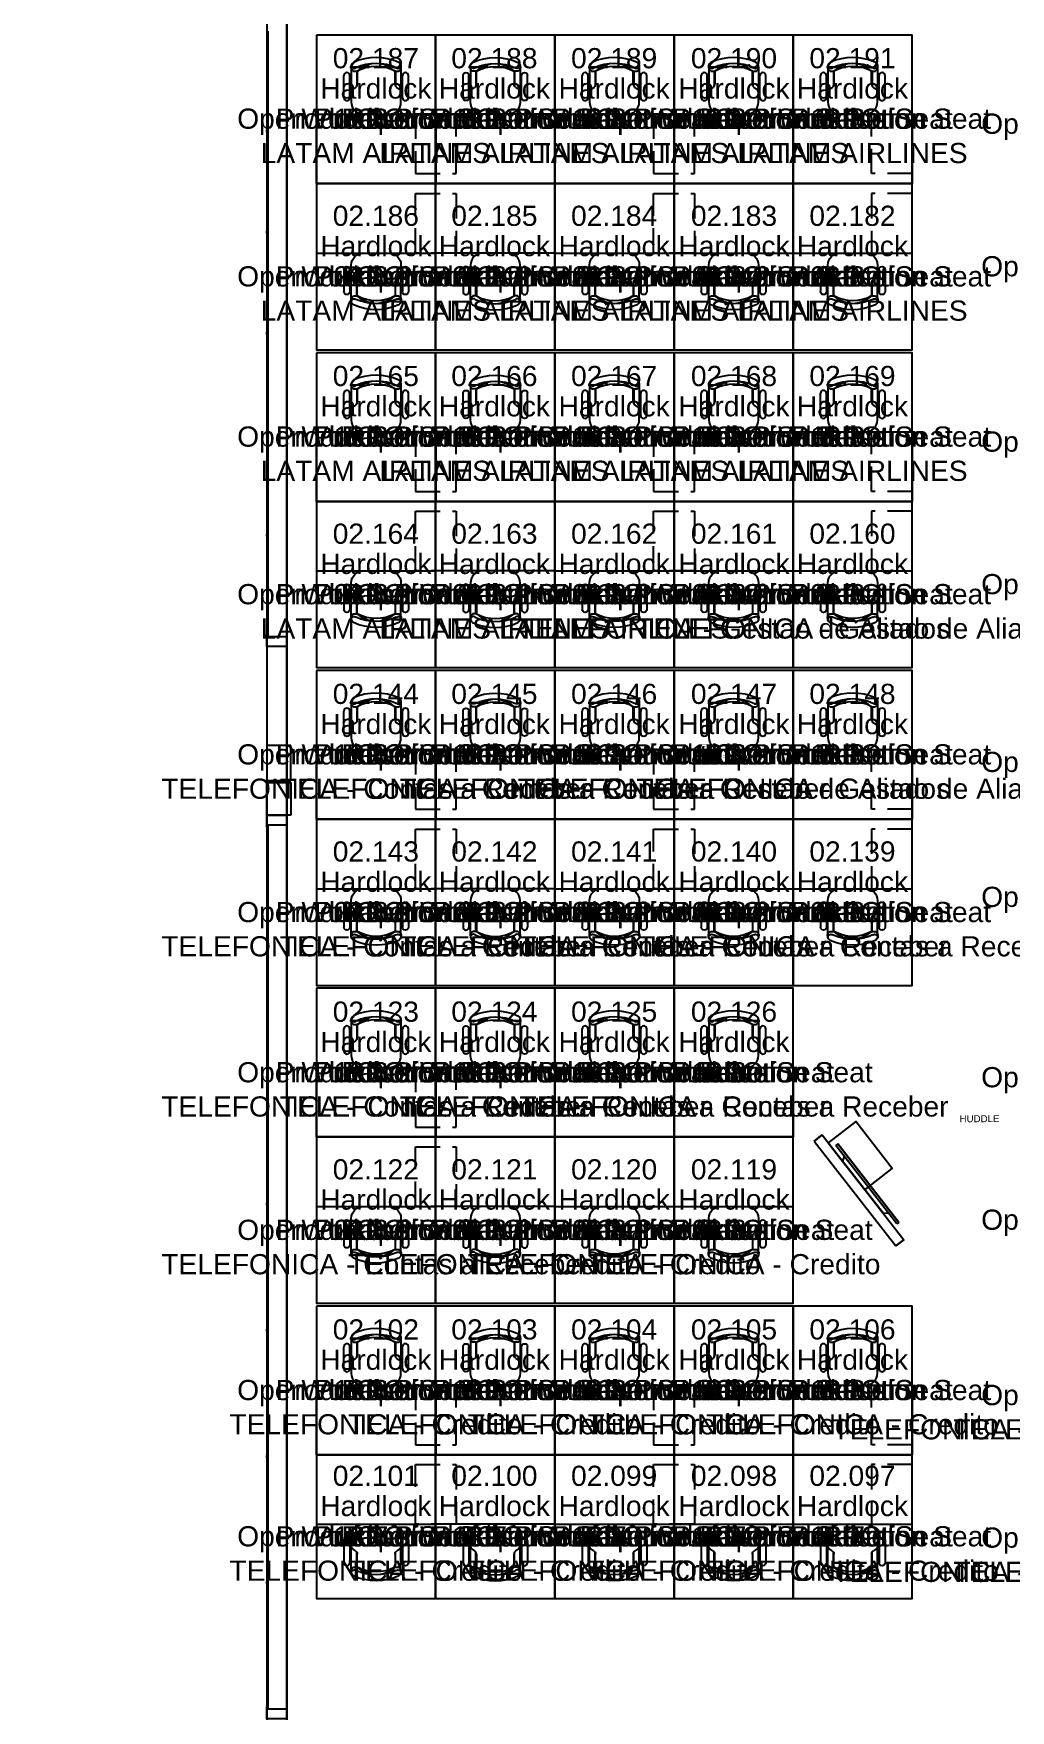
# Model space of a CAD drawing. Header units: metres. Extents: x 249.2 to 324.9, y -97.6 to -23.3.
# Drawn here: x 250.6 to 260.44, y -76.79 to -59.9 of the extents above; entities that cross this region are included whole.
import ezdxf
from ezdxf.enums import TextEntityAlignment as Align

# ---------------------------------------------------------------- set-up
doc = ezdxf.new("R2010")
doc.units = ezdxf.units.M
doc.linetypes.add('ACC BH AltaVila -2PAV$0$HIDDEN', pattern=[0.375, 0.25, -0.125])
doc.linetypes.add('ACC BH AltaVila -2PAV$0$HIDDEN2', pattern=[0.1875, 0.125, -0.0625])
for name, color, linetype in [('ACC BH AltaVila -2PAV$0$CXL', 7, 'Continuous'), ('ACC BH AltaVila -2PAV$0$DGS', 7, 'Continuous'), ('ACC BH AltaVila -2PAV$0$INFO', 7, 'Continuous'), ('ACC BH AltaVila -2PAV$0$MAR', 7, 'Continuous'), ('ACC BH AltaVila -2PAV$0$MBN', 7, 'Continuous'), ('ACC BH AltaVila -2PAV$0$P02', 7, 'Continuous'), ('ACC BH AltaVila -2PAV$0$PLR', 7, 'Continuous'), ('ACC BH AltaVila -2PAV$0$PN1', 7, 'Continuous'), ('ACC BH AltaVila -2PAV$0$TXT_AMBIENTES', 7, 'ACC BH AltaVila -2PAV$0$HIDDEN2'), ('EC1 Area Polygons', 30, 'Continuous'), ('EC1 Space Function Descs', 7, 'Continuous'), ('EC1 Space Names', 7, 'Continuous'), ('EC1 Space Numbers', 140, 'Continuous'), ('EC1 Space Polygons', 6, 'Continuous'), ('EC1 Space Project', 7, 'Continuous'), ('EC1 Space Square Footages', 7, 'Continuous'), ('EC1 Space Status Descs', 7, 'Continuous'), ('EC1 Space Type Descs', 7, 'Continuous'), ('EC1 Tenant Names', 7, 'Continuous'), ('EC1 UDA Design Capacity', 7, 'Continuous'), ('EC1 UDA Is Secured', 7, 'Continuous'), ('EC1 Zone Polygons', 4, 'Continuous')]:
    doc.layers.add(name, color=color, linetype=linetype)
doc.styles.add('ACC BH AltaVila -2PAV$0$STYLE1', font='arial.ttf')
doc.styles.add('EC1 LABELS', font='arial.ttf', dxfattribs={"height": 0.2})

# ---------------------------------------------------------------- blocks, each defined once
blk = doc.blocks.new('ACC BH AltaVila -2PAV$0$CAD10')
for p, q in [((-25, -11.2), (-25, -35.1)), ((-22.7, -13.8), (-19, -13.8)), ((-19.5, -13.8), (-19.5, -28.8)), ((-19, -13.8), (-19, -26.9)), ((19, -13.8), (22.7, -13.8)), ((19, -26.9), (19, -13.8)), ((19.5, -13.8), (19.5, -28.8)), ((25, -11.2), (25, -35.1)), ((-32.5, -40.5), (-32.5, -18.2)), ((-26.5, -40.5), (-26.5, -18.2)), ((-20.8, -30.2), (-23.2, -31.8)), ((23.2, -31.8), (20.8, -30.2)), ((26.5, -40.5), (26.5, -18.2)), ((32.5, -40.5), (32.5, -18.2)), ((-25, -35.1), (-25, -45)), ((25, -45), (25, -35.1)), ((-13, -57), (13, -57))]:
    blk.add_line(p, q)
for centre, radius, start, end in [((-29.5, -18.2), 3, 0, 180), ((-19.7, -9.6), 5.59, 123.8625, 206.9558), ((-19.7, -9.6), 5.59, 197.4075, 206.9558), ((-22.1, -8.2), 2.82, 158.9328, 309.9139), ((-20.8, -9.7), 4.48, 211.9392, 245.6213), ((-22.5, -12.8), 1, 242.2765, 270), ((0, -55.1), 55.1, 65.57, 114.43), ((0, -55.1), 49.1, 65.57, 114.43), ((-19.3, -12.8), 1, 270, 298.086), ((0, -48.9), 39.9, 61.5569, 118.4431), ((-20.8, -9.7), 4.48, 294.3787, 309.8839), ((0, -32.1), 26.1, 46.4961, 133.5039), ((20.8, -9.7), 4.48, 230.1161, 245.6213), ((19.3, -12.8), 1, 241.914, 270), ((22.1, -8.2), 2.82, 230.0861, 21.0672), ((22.5, -12.8), 1, 270, 297.7235), ((20.8, -9.7), 4.48, 294.3787, 328.0608), ((19.7, -9.6), 5.59, 333.0442, 56.1375), ((29.5, -18.2), 3, 0, 180), ((-21, -35.1), 4, 123.6901, 180), ((-23, -26.9), 4, 303.6901, 0), ((23, -26.9), 4, 180, 236.3099), ((21, -35.1), 4, 0, 56.3099), ((-29.5, -40.5), 3, 180, 0), ((-13, -45), 12, 180, 270), ((13, -45), 12, 270, 0), ((29.5, -40.5), 3, 180, 0)]:
    blk.add_arc(centre, radius, start, end)
blk = doc.blocks.new('ACC BH AltaVila -2PAV$0$tv')
for p, q in [((4.4, 36.5), (0, 33.5)), ((4.4, 50), (4.4, -50)), ((4.4, 50), (4.4, -50)), ((6.9, 50), (4.4, 50)), ((6.9, 50), (6.9, -50)), ((6.9, -50), (6.9, 50)), ((0, 33.5), (0, -33.5)), ((4.4, -36.5), (0, -33.5)), ((6.9, -50), (4.4, -50))]:
    blk.add_line(p, q)

msp = doc.modelspace()

# ---------------------------------------------------------------- linework, layer by layer
at = {"layer": 'ACC BH AltaVila -2PAV$0$CXL', "linetype": 'Continuous'}
for points in [[(252.954, -60.872), (252.964, -60.872), (252.964, -60.892), (252.954, -60.892), (252.954, -60.872)], [(252.954, -61.89), (252.964, -61.89), (252.964, -61.91), (252.954, -61.91), (252.954, -61.89)], [(252.954, -62.907), (252.964, -62.907), (252.964, -62.927), (252.954, -62.927), (252.954, -62.907)], [(252.954, -63.925), (252.964, -63.925), (252.964, -63.945), (252.954, -63.945), (252.954, -63.925)], [(252.954, -64.942), (252.964, -64.942), (252.964, -64.962), (252.954, -64.962), (252.954, -64.942)], [(252.954, -65.95), (252.964, -65.95), (252.964, -65.97), (252.954, -65.97), (252.954, -65.95)], [(252.954, -65.97), (253.154, -65.97), (253.154, -66.07), (252.954, -66.07), (252.954, -65.97)], [(252.954, -67.77), (253.154, -67.77), (253.154, -67.87), (252.954, -67.87), (252.954, -67.77)], [(252.954, -67.87), (252.964, -67.87), (252.964, -67.89), (252.954, -67.89), (252.954, -67.87)], [(252.954, -69.131), (252.964, -69.131), (252.964, -69.151), (252.954, -69.151), (252.954, -69.131)], [(252.954, -70.402), (252.964, -70.402), (252.964, -70.422), (252.954, -70.422), (252.954, -70.402)], [(252.954, -71.674), (252.964, -71.674), (252.964, -71.694), (252.954, -71.694), (252.954, -71.674)], [(252.954, -72.945), (252.964, -72.945), (252.964, -72.965), (252.954, -72.965), (252.954, -72.945)], [(252.954, -74.217), (252.964, -74.217), (252.964, -74.237), (252.954, -74.237), (252.954, -74.217)], [(252.954, -75.488), (252.964, -75.488), (252.964, -75.508), (252.954, -75.508), (252.954, -75.488)], [(252.954, -76.75), (252.964, -76.75), (252.964, -76.77), (252.954, -76.77), (252.954, -76.75)], [(252.954, -76.77), (253.154, -76.77), (253.154, -76.87), (252.954, -76.87), (252.954, -76.77)]]:
    msp.add_lwpolyline(points, dxfattribs=at)
at = {"layer": 'ACC BH AltaVila -2PAV$0$DGS'}
for p, q in [((253.194, -67.53), (253.194, -67.63)), ((258.546, -70.99), (258.467, -71.051)), ((258.467, -71.051), (258.546, -70.99)), ((258.467, -71.051), (259.289, -72.108)), ((258.546, -70.99), (259.368, -72.047)), ((259.368, -72.047), (259.289, -72.108)), ((259.289, -72.108), (259.368, -72.047))]:
    msp.add_line(p, q, dxfattribs=at)
at = {"layer": 'ACC BH AltaVila -2PAV$0$MAR'}
msp.add_lwpolyline([(258.976, -71.542), (259.252, -71.328), (258.884, -70.854), (258.608, -71.069)], close=True, dxfattribs=at)
at = {"layer": 'ACC BH AltaVila -2PAV$0$MBN'}
for points in [[(254.654, -60.71), (254.654, -61.41), (253.454, -61.41), (253.454, -60.71)], [(254.654, -60.71), (254.654, -61.41), (255.854, -61.41), (255.854, -60.71)], [(257.054, -60.71), (257.054, -61.41), (255.854, -61.41), (255.854, -60.71)], [(258.254, -60.71), (258.254, -61.41), (257.054, -61.41), (257.054, -60.71)], [(259.454, -60.71), (259.454, -61.41), (258.254, -61.41), (258.254, -60.71)], [(254.654, -62.11), (254.654, -61.41), (253.454, -61.41), (253.454, -62.11)], [(254.654, -62.11), (254.654, -61.41), (255.854, -61.41), (255.854, -62.11)], [(257.054, -62.11), (257.054, -61.41), (255.854, -61.41), (255.854, -62.11)], [(258.254, -62.11), (258.254, -61.41), (257.054, -61.41), (257.054, -62.11)], [(259.454, -62.11), (259.454, -61.41), (258.254, -61.41), (258.254, -62.11)], [(254.654, -63.91), (254.654, -64.61), (253.454, -64.61), (253.454, -63.91)], [(254.654, -63.91), (254.654, -64.61), (255.854, -64.61), (255.854, -63.91)], [(257.054, -63.91), (257.054, -64.61), (255.854, -64.61), (255.854, -63.91)], [(258.254, -63.91), (258.254, -64.61), (257.054, -64.61), (257.054, -63.91)], [(259.454, -63.91), (259.454, -64.61), (258.254, -64.61), (258.254, -63.91)], [(254.654, -65.31), (254.654, -64.61), (253.454, -64.61), (253.454, -65.31)], [(254.654, -65.31), (254.654, -64.61), (255.854, -64.61), (255.854, -65.31)], [(257.054, -65.31), (257.054, -64.61), (255.854, -64.61), (255.854, -65.31)], [(258.254, -65.31), (258.254, -64.61), (257.054, -64.61), (257.054, -65.31)], [(259.454, -65.31), (259.454, -64.61), (258.254, -64.61), (258.254, -65.31)], [(254.654, -67.11), (254.654, -67.81), (253.454, -67.81), (253.454, -67.11)], [(254.654, -67.11), (254.654, -67.81), (255.854, -67.81), (255.854, -67.11)], [(257.054, -67.11), (257.054, -67.81), (255.854, -67.81), (255.854, -67.11)], [(258.254, -67.11), (258.254, -67.81), (257.054, -67.81), (257.054, -67.11)], [(259.454, -67.11), (259.454, -67.81), (258.254, -67.81), (258.254, -67.11)], [(254.654, -68.51), (254.654, -67.81), (253.454, -67.81), (253.454, -68.51)], [(254.654, -68.51), (254.654, -67.81), (255.854, -67.81), (255.854, -68.51)], [(257.054, -68.51), (257.054, -67.81), (255.854, -67.81), (255.854, -68.51)], [(258.254, -68.51), (258.254, -67.81), (257.054, -67.81), (257.054, -68.51)], [(259.454, -68.51), (259.454, -67.81), (258.254, -67.81), (258.254, -68.51)], [(254.654, -70.31), (254.654, -71.01), (253.454, -71.01), (253.454, -70.31)], [(254.654, -70.31), (254.654, -71.01), (255.854, -71.01), (255.854, -70.31)], [(257.054, -70.31), (257.054, -71.01), (255.854, -71.01), (255.854, -70.31)], [(258.254, -70.31), (258.254, -71.01), (257.054, -71.01), (257.054, -70.31)], [(254.654, -71.71), (254.654, -71.01), (253.454, -71.01), (253.454, -71.71)], [(254.654, -71.71), (254.654, -71.01), (255.854, -71.01), (255.854, -71.71)], [(257.054, -71.71), (257.054, -71.01), (255.854, -71.01), (255.854, -71.71)], [(258.254, -71.71), (258.254, -71.01), (257.054, -71.01), (257.054, -71.71)], [(254.654, -73.51), (254.654, -74.21), (253.454, -74.21), (253.454, -73.51)], [(254.654, -73.51), (254.654, -74.21), (255.854, -74.21), (255.854, -73.51)], [(257.054, -73.51), (257.054, -74.21), (255.854, -74.21), (255.854, -73.51)], [(258.254, -73.51), (258.254, -74.21), (257.054, -74.21), (257.054, -73.51)], [(259.454, -73.51), (259.454, -74.21), (258.254, -74.21), (258.254, -73.51)], [(254.654, -74.91), (254.654, -74.21), (253.454, -74.21), (253.454, -74.91)], [(254.654, -74.91), (254.654, -74.21), (255.854, -74.21), (255.854, -74.91)], [(257.054, -74.91), (257.054, -74.21), (255.854, -74.21), (255.854, -74.91)], [(258.254, -74.91), (258.254, -74.21), (257.054, -74.21), (257.054, -74.91)], [(259.454, -74.91), (259.454, -74.21), (258.254, -74.21), (258.254, -74.91)]]:
    msp.add_lwpolyline(points, close=True, dxfattribs=at)
at = {"layer": 'ACC BH AltaVila -2PAV$0$MBN', "linetype": 'ACC BH AltaVila -2PAV$0$HIDDEN'}
for points in [[(254.859, -60.71), (254.449, -60.71), (254.449, -61.31), (254.859, -61.31)], [(257.259, -60.71), (256.849, -60.71), (256.849, -61.31), (257.259, -61.31)], [(259.044, -60.71), (259.454, -60.71), (259.454, -61.31), (259.044, -61.31)], [(254.859, -62.11), (254.449, -62.11), (254.449, -61.51), (254.859, -61.51)], [(257.259, -62.11), (256.849, -62.11), (256.849, -61.51), (257.259, -61.51)], [(259.044, -62.11), (259.454, -62.11), (259.454, -61.51), (259.044, -61.51)], [(254.859, -63.91), (254.449, -63.91), (254.449, -64.51), (254.859, -64.51)], [(257.259, -63.91), (256.849, -63.91), (256.849, -64.51), (257.259, -64.51)], [(259.044, -63.91), (259.454, -63.91), (259.454, -64.51), (259.044, -64.51)], [(254.859, -65.31), (254.449, -65.31), (254.449, -64.71), (254.859, -64.71)], [(257.259, -65.31), (256.849, -65.31), (256.849, -64.71), (257.259, -64.71)], [(259.044, -65.31), (259.454, -65.31), (259.454, -64.71), (259.044, -64.71)], [(254.859, -67.11), (254.449, -67.11), (254.449, -67.71), (254.859, -67.71)], [(257.259, -67.11), (256.849, -67.11), (256.849, -67.71), (257.259, -67.71)], [(259.044, -67.11), (259.454, -67.11), (259.454, -67.71), (259.044, -67.71)], [(254.859, -68.51), (254.449, -68.51), (254.449, -67.91), (254.859, -67.91)], [(257.259, -68.51), (256.849, -68.51), (256.849, -67.91), (257.259, -67.91)], [(259.044, -68.51), (259.454, -68.51), (259.454, -67.91), (259.044, -67.91)], [(254.859, -70.31), (254.449, -70.31), (254.449, -70.91), (254.859, -70.91)], [(254.859, -71.71), (254.449, -71.71), (254.449, -71.11), (254.859, -71.11)], [(254.859, -73.51), (254.449, -73.51), (254.449, -74.11), (254.859, -74.11)], [(257.259, -73.51), (256.849, -73.51), (256.849, -74.11), (257.259, -74.11)], [(259.044, -73.51), (259.454, -73.51), (259.454, -74.11), (259.044, -74.11)], [(254.859, -74.91), (254.449, -74.91), (254.449, -74.31), (254.859, -74.31)], [(257.259, -74.91), (256.849, -74.91), (256.849, -74.31), (257.259, -74.31)], [(259.044, -74.91), (259.454, -74.91), (259.454, -74.31), (259.044, -74.31)]]:
    msp.add_lwpolyline(points, close=True, dxfattribs=at)
at = {"layer": 'ACC BH AltaVila -2PAV$0$P02'}
for p, q in [((252.954, -57.13), (252.954, -67.77)), ((253.154, -57.13), (253.154, -67.07)), ((253.154, -57.13), (253.154, -62.43)), ((253.154, -67.77), (253.154, -62.53)), ((252.954, -67.77), (252.954, -77.13)), ((253.154, -67.77), (253.154, -77.13)), ((253.154, -77.13), (253.154, -67.77))]:
    msp.add_line(p, q, dxfattribs=at)
at = {"layer": 'ACC BH AltaVila -2PAV$0$PLR'}
for p, q in [((253.194, -67.07), (252.954, -67.07)), ((252.954, -67.07), (252.954, -67.42)), ((253.194, -67.42), (253.194, -67.07)), ((252.954, -67.42), (253.194, -67.42)), ((252.954, -67.44), (253.194, -67.44)), ((252.954, -67.77), (252.954, -67.44)), ((253.194, -67.44), (253.194, -67.77)), ((253.194, -67.77), (252.954, -67.77))]:
    msp.add_line(p, q, dxfattribs=at)
at = {"layer": 'ACC BH AltaVila -2PAV$0$PN1'}
for p, q in [((252.954, -59.875), (252.954, -60.872)), ((252.964, -59.875), (252.964, -60.872)), ((252.954, -60.892), (252.954, -61.89)), ((252.964, -60.892), (252.964, -61.89)), ((252.954, -61.91), (252.954, -62.907)), ((252.964, -61.91), (252.964, -62.907)), ((252.954, -62.927), (252.954, -63.925)), ((252.964, -62.927), (252.964, -63.925)), ((252.954, -63.945), (252.954, -64.942)), ((252.964, -63.945), (252.964, -64.942)), ((252.954, -64.962), (252.954, -65.95)), ((252.964, -64.962), (252.964, -65.95)), ((252.954, -67.89), (252.954, -69.131)), ((252.964, -67.89), (252.964, -69.131)), ((252.954, -69.151), (252.954, -70.402)), ((252.964, -69.151), (252.964, -70.402)), ((252.954, -70.422), (252.954, -71.674)), ((252.964, -70.422), (252.964, -71.674)), ((252.954, -71.694), (252.954, -72.945)), ((252.964, -71.694), (252.964, -72.945)), ((252.954, -72.965), (252.954, -74.217)), ((252.964, -72.965), (252.964, -74.217)), ((252.954, -74.237), (252.954, -75.488)), ((252.964, -74.237), (252.964, -75.522)), ((252.954, -75.508), (252.954, -76.75)), ((252.964, -75.508), (252.964, -76.75))]:
    msp.add_line(p, q, dxfattribs=at)
at = {"layer": 'EC1 Area Polygons'}
for points in [[(297.854, -57.329), (288.079, -57.329), (288.079, -77.484), (292.953, -77.484), (292.953, -87.49), (293.153, -87.49), (293.153, -97.43), (287.253, -97.43), (258.893, -97.43), (253.154, -97.43), (253.154, -76.77), (253.154, -52.44), (253.154, -51.345), (252.954, -51.345), (252.954, -45.805), (250.604, -45.805), (250.604, -37.19), (250.604, -33.99), (250.604, -33.99), (253.154, -33.99), (253.154, -23.48), (266.128, -23.48), (266.128, -23.679), (302.843, -23.679)], [(288.079, -57.329), (288.079, -77.414), (288.079, -77.484), (292.803, -77.484), (292.953, -77.484), (292.953, -87.18), (292.953, -87.49), (293.153, -87.49), (293.153, -97.23), (293.153, -97.43), (287.703, -97.43), (253.154, -97.43), (253.154, -51.345)]]:
    msp.add_lwpolyline(points, dxfattribs=at)
at = {"layer": 'EC1 Space Polygons'}
for points in [[(253.454, -59.914), (253.454, -61.41), (254.653, -61.41), (254.653, -59.914), (253.454, -59.914)], [(254.653, -59.914), (254.653, -61.41), (255.853, -61.41), (255.853, -59.914), (254.653, -59.914)], [(255.853, -59.914), (255.853, -61.41), (257.054, -61.41), (257.054, -59.914), (255.853, -59.914)], [(257.054, -59.914), (257.054, -61.41), (258.254, -61.41), (258.254, -59.914), (257.054, -59.914)], [(258.254, -59.914), (258.254, -61.41), (259.454, -61.41), (259.454, -59.914), (258.254, -59.914)], [(253.454, -61.41), (253.454, -63.085), (254.653, -63.085), (254.653, -61.41), (253.454, -61.41)], [(254.653, -61.41), (254.653, -63.085), (255.853, -63.085), (255.853, -61.41), (254.653, -61.41)], [(255.853, -61.41), (255.853, -63.085), (257.054, -63.085), (257.054, -61.41), (255.853, -61.41)], [(257.054, -61.41), (257.054, -63.085), (258.254, -63.085), (258.254, -61.41), (257.054, -61.41)], [(258.254, -61.41), (258.254, -63.085), (259.454, -63.085), (259.454, -61.41), (258.254, -61.41)], [(253.454, -63.113), (253.454, -64.61), (254.653, -64.61), (254.653, -63.113), (253.454, -63.113)], [(254.653, -63.113), (254.653, -64.61), (255.853, -64.61), (255.853, -63.113), (254.653, -63.113)], [(255.853, -63.113), (255.853, -64.61), (257.054, -64.61), (257.054, -63.113), (255.853, -63.113)], [(257.054, -63.113), (257.054, -64.61), (258.254, -64.61), (258.254, -63.113), (257.054, -63.113)], [(258.254, -63.113), (258.254, -64.61), (259.454, -64.61), (259.454, -63.113), (258.254, -63.113)], [(253.454, -64.61), (253.454, -66.284), (254.653, -66.284), (254.653, -64.61), (253.454, -64.61)], [(254.653, -64.61), (254.653, -66.284), (255.853, -66.284), (255.853, -64.61), (254.653, -64.61)], [(255.853, -64.61), (255.853, -66.284), (257.054, -66.284), (257.054, -64.61), (255.853, -64.61)], [(257.054, -64.61), (257.054, -66.284), (258.254, -66.284), (258.254, -64.61), (257.054, -64.61)], [(258.254, -64.61), (258.254, -66.284), (259.454, -66.284), (259.454, -64.61), (258.254, -64.61)], [(253.454, -66.314), (253.454, -67.81), (254.653, -67.81), (254.653, -66.314), (253.454, -66.314)], [(254.653, -66.314), (254.653, -67.81), (255.853, -67.81), (255.853, -66.314), (254.653, -66.314)], [(255.853, -66.314), (255.853, -67.81), (257.054, -67.81), (257.054, -66.314), (255.853, -66.314)], [(257.054, -66.314), (257.054, -67.81), (258.254, -67.81), (258.254, -66.314), (257.054, -66.314)], [(258.254, -66.314), (258.254, -67.81), (259.454, -67.81), (259.454, -66.314), (258.254, -66.314)], [(253.454, -67.81), (253.454, -69.485), (254.653, -69.485), (254.653, -67.81), (253.454, -67.81)], [(254.653, -67.81), (254.653, -69.485), (255.853, -69.485), (255.853, -67.81), (254.653, -67.81)], [(255.853, -67.81), (255.853, -69.485), (257.054, -69.485), (257.054, -67.81), (255.853, -67.81)], [(257.054, -67.81), (257.054, -69.485), (258.254, -69.485), (258.254, -67.81), (257.054, -67.81)], [(258.254, -67.81), (258.254, -69.485), (259.454, -69.485), (259.454, -67.81), (258.254, -67.81)], [(253.454, -69.513), (253.454, -71.01), (254.653, -71.01), (254.653, -69.513), (253.454, -69.513)], [(254.653, -69.513), (254.653, -71.01), (255.853, -71.01), (255.853, -69.513), (254.653, -69.513)], [(255.853, -69.513), (255.853, -71.01), (257.054, -71.01), (257.054, -69.513), (255.853, -69.513)], [(257.054, -69.513), (257.054, -71.01), (258.254, -71.01), (258.254, -69.513), (257.054, -69.513)], [(253.454, -71.01), (253.454, -72.684), (254.653, -72.684), (254.653, -71.01), (253.454, -71.01)], [(254.653, -71.01), (254.653, -72.684), (255.853, -72.684), (255.853, -71.01), (254.653, -71.01)], [(255.853, -71.01), (255.853, -72.684), (257.054, -72.684), (257.054, -71.01), (255.853, -71.01)], [(257.054, -71.01), (257.054, -72.684), (258.254, -72.684), (258.254, -71.01), (257.054, -71.01)], [(253.454, -72.714), (253.454, -74.21), (254.653, -74.21), (254.653, -72.714), (253.454, -72.714)], [(254.653, -72.714), (254.653, -74.21), (255.853, -74.21), (255.853, -72.714), (254.653, -72.714)], [(255.853, -72.714), (255.853, -74.21), (257.054, -74.21), (257.054, -72.714), (255.853, -72.714)], [(257.054, -72.714), (257.054, -74.21), (258.254, -74.21), (258.254, -72.714), (257.054, -72.714)], [(258.254, -72.714), (258.254, -74.21), (259.454, -74.21), (259.454, -72.714), (258.254, -72.714)], [(253.454, -74.21), (253.454, -75.659), (254.653, -75.659), (254.653, -74.21), (253.454, -74.21)], [(254.653, -74.21), (254.653, -75.659), (255.853, -75.659), (255.853, -74.21), (254.653, -74.21)], [(255.853, -74.21), (255.853, -75.659), (257.054, -75.659), (257.054, -74.21), (255.853, -74.21)], [(257.054, -74.21), (257.054, -75.659), (258.254, -75.659), (258.254, -74.21), (257.054, -74.21)], [(258.254, -74.21), (258.254, -75.659), (259.454, -75.659), (259.454, -74.21), (258.254, -74.21)]]:
    msp.add_lwpolyline(points, close=True, dxfattribs=at)
at = {"layer": 'EC1 Zone Polygons'}
msp.add_lwpolyline([(253.154, -51.345), (253.154, -77.38), (255.053, -77.38), (255.053, -83.964), (282.754, -83.964), (282.754, -87.729), (287.703, -87.729), (287.703, -87.729), (287.703, -86.589), (286.303, -86.589), (286.303, -84.09), (286.403, -84.09), (286.403, -80.6), (282.854, -80.6), (282.854, -80.5), (282.754, -80.5), (282.754, -77.514), (288.079, -77.514), (288.079, -58.81)], dxfattribs=at)

# ---------------------------------------------------------------- block references
at = {"layer": 'ACC BH AltaVila -2PAV$0$INFO', "xscale": -0.01, "yscale": 0.01, "zscale": 0.01, "rotation": 217.8538326712287}
msp.add_blockref('ACC BH AltaVila -2PAV$0$tv', (258.957, -71.518), dxfattribs=at)
at = {"layer": 'ACC BH AltaVila -2PAV$0$MBN', "extrusion": (0, 0, -1), "xscale": -0.01, "yscale": 0.01, "zscale": -0.01}
for p in [(-254.054, -60.14), (-257.654, -60.14), (-254.054, -63.34), (-257.654, -63.34), (-254.054, -66.54), (-257.654, -66.54), (-254.054, -69.74), (-254.054, -72.94), (-257.654, -72.94)]:
    msp.add_blockref('ACC BH AltaVila -2PAV$0$CAD10', p, dxfattribs=at)
at = {"layer": 'ACC BH AltaVila -2PAV$0$MBN', "yscale": 0.01, "zscale": 0.01}
for p, xscale in [((255.254, -60.14), -0.01), ((256.454, -60.14), 0.01), ((258.854, -60.14), 0.01), ((255.254, -63.34), -0.01), ((256.454, -63.34), 0.01), ((258.854, -63.34), 0.01), ((255.254, -66.54), -0.01), ((256.454, -66.54), 0.01), ((258.854, -66.54), 0.01), ((255.254, -69.74), -0.01), ((256.454, -69.74), 0.01), ((257.654, -69.74), 0.01), ((255.254, -72.94), -0.01), ((256.454, -72.94), 0.01), ((258.854, -72.94), 0.01)]:
    msp.add_blockref('ACC BH AltaVila -2PAV$0$CAD10', p, dxfattribs=dict(at, xscale=xscale))
at = {"layer": 'ACC BH AltaVila -2PAV$0$MBN', "yscale": 0.01, "zscale": 0.01, "rotation": 180}
for p, xscale in [((254.054, -62.68), -0.01), ((255.254, -62.68), 0.01), ((256.454, -62.68), -0.01), ((257.654, -62.68), -0.01), ((258.854, -62.68), -0.01), ((254.054, -65.88), -0.01), ((255.254, -65.88), 0.01), ((256.454, -65.88), -0.01), ((257.654, -65.88), -0.01), ((258.854, -65.88), -0.01), ((254.054, -69.08), -0.01), ((255.254, -69.08), 0.01), ((256.454, -69.08), -0.01), ((257.654, -69.08), -0.01), ((258.854, -69.08), -0.01), ((254.054, -72.28), -0.01), ((255.254, -72.28), 0.01), ((256.454, -72.28), -0.01), ((257.654, -72.28), -0.01), ((254.054, -75.48), -0.01), ((255.254, -75.48), 0.01), ((256.454, -75.48), -0.01), ((257.654, -75.48), -0.01), ((258.854, -75.48), -0.01)]:
    msp.add_blockref('ACC BH AltaVila -2PAV$0$CAD10', p, dxfattribs=dict(at, xscale=xscale))

# ---------------------------------------------------------------- texts
at = {"layer": 'ACC BH AltaVila -2PAV$0$TXT_AMBIENTES', "style": 'ACC BH AltaVila -2PAV$0$STYLE1'}
msp.add_text('HUDDLE', height=0.07, rotation=0.1751, dxfattribs=at).set_placement((259.93, -70.862))
at = {"layer": 'EC1 Space Function Descs', "style": 'EC1 LABELS'}
for p in [(254.051, -60.858), (255.245, -60.858), (256.451, -60.858), (257.658, -60.858), (258.851, -60.858), (254.051, -62.446), (255.245, -62.446), (256.451, -62.446), (257.658, -62.446), (258.851, -62.446), (254.051, -64.059), (255.245, -64.059), (256.451, -64.059), (257.658, -64.059), (258.851, -64.059), (254.051, -65.646), (255.245, -65.646), (256.451, -65.646), (257.658, -65.646), (258.851, -65.646), (254.051, -67.259), (255.245, -67.259), (256.451, -67.259), (257.658, -67.259), (258.851, -67.259), (254.051, -68.847), (255.245, -68.847), (256.451, -68.847), (257.658, -68.847), (258.851, -68.847), (254.051, -70.46), (255.245, -70.46), (256.451, -70.46), (257.658, -70.46), (254.051, -72.047), (255.245, -72.047), (256.451, -72.047), (257.658, -72.047), (254.051, -73.66), (255.245, -73.66), (256.451, -73.66), (257.658, -73.66), (258.851, -73.66), (254.051, -75.133), (255.245, -75.133), (256.451, -75.133), (257.658, -75.133), (258.851, -75.133)]:
    msp.add_text('Production Seat', height=0.2032, dxfattribs=at).set_placement(p, align=Align.CENTER)
at = {"layer": 'EC1 Space Names', "style": 'EC1 LABELS'}
for p in [(254.051, -60.858), (255.245, -60.858), (256.451, -60.858), (257.658, -60.858), (258.851, -60.858), (254.051, -62.446), (255.245, -62.446), (256.451, -62.446), (257.658, -62.446), (258.851, -62.446), (254.051, -64.059), (255.245, -64.059), (256.451, -64.059), (257.658, -64.059), (258.851, -64.059), (254.051, -65.646), (255.245, -65.646), (256.451, -65.646), (257.658, -65.646), (258.851, -65.646), (254.051, -67.259), (255.245, -67.259), (256.451, -67.259), (257.658, -67.259), (258.851, -67.259), (254.051, -68.847), (255.245, -68.847), (256.451, -68.847), (257.658, -68.847), (258.851, -68.847), (254.051, -70.46), (255.245, -70.46), (256.451, -70.46), (257.658, -70.46), (254.051, -72.047), (255.245, -72.047), (256.451, -72.047), (257.658, -72.047), (254.051, -73.66), (255.245, -73.66), (256.451, -73.66), (257.658, -73.66), (258.851, -73.66), (254.051, -75.133), (255.245, -75.133), (256.451, -75.133), (257.658, -75.133), (258.851, -75.133)]:
    msp.add_text('Workstation', height=0.2032, dxfattribs=at).set_placement(p, align=Align.CENTER)
at = {"layer": 'EC1 Space Numbers', "style": 'EC1 LABELS'}
for s, p in [('02.187', (254.051, -60.249)), ('02.188', (255.245, -60.249)), ('02.189', (256.451, -60.249)), ('02.190', (257.658, -60.249)), ('02.191', (258.851, -60.249)), ('02.186', (254.051, -61.836)), ('02.185', (255.245, -61.836)), ('02.184', (256.451, -61.836)), ('02.183', (257.658, -61.836)), ('02.182', (258.851, -61.836)), ('02.165', (254.051, -63.449)), ('02.166', (255.245, -63.449)), ('02.167', (256.451, -63.449)), ('02.168', (257.658, -63.449)), ('02.169', (258.851, -63.449)), ('02.164', (254.051, -65.037)), ('02.163', (255.245, -65.037)), ('02.162', (256.451, -65.037)), ('02.161', (257.658, -65.037)), ('02.160', (258.851, -65.037)), ('02.144', (254.051, -66.65)), ('02.145', (255.245, -66.65)), ('02.146', (256.451, -66.65)), ('02.147', (257.658, -66.65)), ('02.148', (258.851, -66.65)), ('02.143', (254.051, -68.237)), ('02.142', (255.245, -68.237)), ('02.141', (256.451, -68.237)), ('02.140', (257.658, -68.237)), ('02.139', (258.851, -68.237)), ('02.123', (254.051, -69.85)), ('02.124', (255.245, -69.85)), ('02.125', (256.451, -69.85)), ('02.126', (257.658, -69.85)), ('02.122', (254.051, -71.438)), ('02.121', (255.245, -71.438)), ('02.120', (256.451, -71.438)), ('02.119', (257.658, -71.438)), ('02.102', (254.051, -73.05)), ('02.103', (255.245, -73.05)), ('02.104', (256.451, -73.05)), ('02.105', (257.658, -73.05)), ('02.106', (258.851, -73.05)), ('02.101', (254.051, -74.524)), ('02.100', (255.245, -74.524)), ('02.099', (256.451, -74.524)), ('02.098', (257.658, -74.524)), ('02.097', (258.851, -74.524))]:
    msp.add_text(s, height=0.2032, dxfattribs=at).set_placement(p, align=Align.CENTER)
at = {"layer": 'EC1 Space Project', "style": 'EC1 LABELS'}
for s, p in [('LATAM AIRLINES', (254.051, -61.204)), ('LATAM AIRLINES', (255.245, -61.204)), ('LATAM AIRLINES', (256.451, -61.204)), ('LATAM AIRLINES', (257.658, -61.204)), ('LATAM AIRLINES', (258.851, -61.204)), ('LATAM AIRLINES', (254.051, -62.791)), ('LATAM AIRLINES', (255.245, -62.791)), ('LATAM AIRLINES', (256.451, -62.791)), ('LATAM AIRLINES', (257.658, -62.791)), ('LATAM AIRLINES', (258.851, -62.791)), ('LATAM AIRLINES', (254.051, -64.404)), ('LATAM AIRLINES', (255.245, -64.404)), ('LATAM AIRLINES', (256.451, -64.404)), ('LATAM AIRLINES', (257.658, -64.404)), ('LATAM AIRLINES', (258.851, -64.404)), ('LATAM AIRLINES', (254.051, -65.992)), ('LATAM AIRLINES', (255.245, -65.992)), ('LATAM AIRLINES', (256.451, -65.992)), ('TELEFONICA - Gestao de Aliados', (257.658, -65.992)), ('TELEFONICA - Gestao de Aliados', (258.851, -65.992)), ('TELEFONICA - Contas a Receber', (254.051, -67.605)), ('TELEFONICA - Contas a Receber', (255.245, -67.605)), ('TELEFONICA - Contas a Receber', (256.451, -67.605)), ('TELEFONICA - Gestao de Aliados', (257.658, -67.605)), ('TELEFONICA - Gestao de Aliados', (258.851, -67.605)), ('TELEFONICA - Contas a Receber', (254.051, -69.192)), ('TELEFONICA - Contas a Receber', (255.245, -69.192)), ('TELEFONICA - Contas a Receber', (256.451, -69.192)), ('TELEFONICA - Contas a Receber', (257.658, -69.192)), ('TELEFONICA - Contas a Receber', (258.851, -69.192)), ('TELEFONICA - Contas a Receber', (254.051, -70.805)), ('TELEFONICA - Contas a Receber', (255.245, -70.805)), ('TELEFONICA - Contas a Receber', (256.451, -70.805)), ('TELEFONICA - Contas a Receber', (257.658, -70.805)), ('TELEFONICA - Contas a Receber', (254.051, -72.393)), ('TELEFONICA - Credito', (255.245, -72.393)), ('TELEFONICA - Credito', (256.451, -72.393)), ('TELEFONICA - Credito', (257.658, -72.393)), ('TELEFONICA - Credito', (254.051, -74.005)), ('TELEFONICA - Credito', (255.245, -74.005)), ('TELEFONICA - Credito', (256.451, -74.005)), ('TELEFONICA - Credito', (257.658, -74.005)), ('TELEFONICA - Credito', (258.851, -74.005)), ('TELEFONICA - Adm Contratos e Orcamentos', (261.544, -74.056)), ('TELEFONICA - Adm Contratos e Orcamentos', (262.763, -74.056)), ('TELEFONICA - Credito', (254.051, -75.479)), ('TELEFONICA - Credito', (255.245, -75.479)), ('TELEFONICA - Credito', (256.451, -75.479)), ('TELEFONICA - Credito', (257.658, -75.479)), ('TELEFONICA - Credito', (258.851, -75.479)), ('TELEFONICA - Adm Contratos e Orcamentos', (261.544, -75.491)), ('TELEFONICA - Adm Contratos e Orcamentos', (262.763, -75.491))]:
    msp.add_text(s, height=0.2032, dxfattribs=at).set_placement(p, align=Align.CENTER)
at = {"layer": 'EC1 Space Square Footages', "style": 'EC1 LABELS'}
for s, p in [('19.3 sf', (254.051, -60.858)), ('19.3 sf', (255.245, -60.858)), ('19.3 sf', (256.451, -60.858)), ('19.3 sf', (257.658, -60.858)), ('19.3 sf', (258.851, -60.858)), ('21.6 sf', (254.051, -62.446)), ('21.6 sf', (255.245, -62.446)), ('21.6 sf', (256.451, -62.446)), ('21.6 sf', (257.658, -62.446)), ('21.6 sf', (258.851, -62.446)), ('19.3 sf', (254.051, -64.059)), ('19.3 sf', (255.245, -64.059)), ('19.3 sf', (256.451, -64.059)), ('19.3 sf', (257.658, -64.059)), ('19.3 sf', (258.851, -64.059)), ('21.6 sf', (254.051, -65.646)), ('21.6 sf', (255.245, -65.646)), ('21.6 sf', (256.451, -65.646)), ('21.6 sf', (257.658, -65.646)), ('21.6 sf', (258.851, -65.646)), ('19.3 sf', (254.051, -67.259)), ('19.3 sf', (255.245, -67.259)), ('19.3 sf', (256.451, -67.259)), ('19.3 sf', (257.658, -67.259)), ('19.3 sf', (258.851, -67.259)), ('21.6 sf', (254.051, -68.847)), ('21.6 sf', (255.245, -68.847)), ('21.6 sf', (256.451, -68.847)), ('21.6 sf', (257.658, -68.847)), ('21.6 sf', (258.851, -68.847)), ('19.3 sf', (254.051, -70.46)), ('19.3 sf', (255.245, -70.46)), ('19.3 sf', (256.451, -70.46)), ('19.3 sf', (257.658, -70.46)), ('21.6 sf', (254.051, -72.047)), ('21.6 sf', (255.245, -72.047)), ('21.6 sf', (256.451, -72.047)), ('21.6 sf', (257.658, -72.047)), ('19.3 sf', (254.051, -73.66)), ('19.3 sf', (255.245, -73.66)), ('19.3 sf', (256.451, -73.66)), ('19.3 sf', (257.658, -73.66)), ('19.3 sf', (258.851, -73.66)), ('18.7 sf', (254.051, -75.133)), ('18.7 sf', (255.245, -75.133)), ('18.7 sf', (256.451, -75.133)), ('18.7 sf', (257.658, -75.133)), ('18.7 sf', (258.851, -75.133))]:
    msp.add_text(s, height=0.2032, dxfattribs=at).set_placement(p, align=Align.CENTER)
at = {"layer": 'EC1 Space Status Descs', "style": 'EC1 LABELS'}
for p in [(254.051, -60.554), (255.245, -60.554), (256.451, -60.554), (257.658, -60.554), (258.851, -60.554), (254.051, -62.141), (255.245, -62.141), (256.451, -62.141), (257.658, -62.141), (258.851, -62.141), (254.051, -63.754), (255.245, -63.754), (256.451, -63.754), (257.658, -63.754), (258.851, -63.754), (254.051, -65.341), (255.245, -65.341), (256.451, -65.341), (257.658, -65.341), (258.851, -65.341), (254.051, -66.954), (255.245, -66.954), (256.451, -66.954), (257.658, -66.954), (258.851, -66.954), (254.051, -68.542), (255.245, -68.542), (256.451, -68.542), (257.658, -68.542), (258.851, -68.542), (254.051, -70.155), (255.245, -70.155), (256.451, -70.155), (257.658, -70.155), (254.051, -71.742), (255.245, -71.742), (256.451, -71.742), (257.658, -71.742), (254.051, -73.355), (255.245, -73.355), (256.451, -73.355), (257.658, -73.355), (258.851, -73.355), (254.051, -74.828), (255.245, -74.828), (256.451, -74.828), (257.658, -74.828), (258.851, -74.828)]:
    msp.add_text('Hardlock', height=0.2032, dxfattribs=at).set_placement(p, align=Align.CENTER)
at = {"layer": 'EC1 Space Type Descs', "style": 'EC1 LABELS'}
for p in [(254.051, -60.858), (255.245, -60.858), (256.451, -60.858), (257.658, -60.858), (258.851, -60.858), (261.544, -60.909), (261.544, -62.344), (254.051, -62.446), (255.245, -62.446), (256.451, -62.446), (257.658, -62.446), (258.851, -62.446), (254.051, -64.059), (255.245, -64.059), (256.451, -64.059), (257.658, -64.059), (258.851, -64.059), (261.544, -64.11), (261.544, -65.545), (254.051, -65.646), (255.245, -65.646), (256.451, -65.646), (257.658, -65.646), (258.851, -65.646), (254.051, -67.259), (255.245, -67.259), (256.451, -67.259), (257.658, -67.259), (258.851, -67.259), (261.544, -67.335), (261.544, -68.694), (254.051, -68.847), (255.245, -68.847), (256.451, -68.847), (257.658, -68.847), (258.851, -68.847), (254.051, -70.46), (255.245, -70.46), (256.451, -70.46), (257.658, -70.46), (261.544, -70.51), (261.544, -71.945), (254.051, -72.047), (255.245, -72.047), (256.451, -72.047), (257.658, -72.047), (254.051, -73.66), (255.245, -73.66), (256.451, -73.66), (257.658, -73.66), (258.851, -73.66), (261.544, -73.711), (254.051, -75.133), (255.245, -75.133), (256.451, -75.133), (257.658, -75.133), (258.851, -75.133), (261.544, -75.146)]:
    msp.add_text('Open Production Seat', height=0.2032, dxfattribs=at).set_placement(p, align=Align.CENTER)
at = {"layer": 'EC1 Tenant Names', "style": 'EC1 LABELS'}
for p in [(254.051, -60.858), (255.245, -60.858), (256.451, -60.858), (257.658, -60.858), (258.851, -60.858), (254.051, -62.446), (255.245, -62.446), (256.451, -62.446), (257.658, -62.446), (258.851, -62.446), (254.051, -64.059), (255.245, -64.059), (256.451, -64.059), (257.658, -64.059), (258.851, -64.059), (254.051, -65.646), (255.245, -65.646), (256.451, -65.646), (257.658, -65.646), (258.851, -65.646), (254.051, -67.259), (255.245, -67.259), (256.451, -67.259), (257.658, -67.259), (258.851, -67.259), (254.051, -68.847), (255.245, -68.847), (256.451, -68.847), (257.658, -68.847), (258.851, -68.847), (254.051, -70.46), (255.245, -70.46), (256.451, -70.46), (257.658, -70.46), (254.051, -72.047), (255.245, -72.047), (256.451, -72.047), (257.658, -72.047), (254.051, -73.66), (255.245, -73.66), (256.451, -73.66), (257.658, -73.66), (258.851, -73.66), (254.051, -75.133), (255.245, -75.133), (256.451, -75.133), (257.658, -75.133), (258.851, -75.133)]:
    msp.add_text('BPO', height=0.2032, dxfattribs=at).set_placement(p, align=Align.CENTER)
at = {"layer": 'EC1 UDA Design Capacity', "style": 'EC1 LABELS'}
for p in [(254.051, -60.858), (255.245, -60.858), (256.451, -60.858), (257.658, -60.858), (258.851, -60.858), (254.051, -62.446), (255.245, -62.446), (256.451, -62.446), (257.658, -62.446), (258.851, -62.446), (254.051, -64.059), (255.245, -64.059), (256.451, -64.059), (257.658, -64.059), (258.851, -64.059), (254.051, -65.646), (255.245, -65.646), (256.451, -65.646), (257.658, -65.646), (258.851, -65.646), (254.051, -67.259), (255.245, -67.259), (256.451, -67.259), (257.658, -67.259), (258.851, -67.259), (254.051, -68.847), (255.245, -68.847), (256.451, -68.847), (257.658, -68.847), (258.851, -68.847), (254.051, -70.46), (255.245, -70.46), (256.451, -70.46), (257.658, -70.46), (254.051, -72.047), (255.245, -72.047), (256.451, -72.047), (257.658, -72.047), (254.051, -73.66), (255.245, -73.66), (256.451, -73.66), (257.658, -73.66), (258.851, -73.66), (254.051, -75.133), (255.245, -75.133), (256.451, -75.133), (257.658, -75.133), (258.851, -75.133)]:
    msp.add_text('1', height=0.203, dxfattribs=at).set_placement(p, align=Align.CENTER)
at = {"layer": 'EC1 UDA Is Secured', "style": 'EC1 LABELS'}
for p in [(254.051, -60.858), (255.245, -60.858), (256.451, -60.858), (257.658, -60.858), (258.851, -60.858), (254.051, -62.446), (255.245, -62.446), (256.451, -62.446), (257.658, -62.446), (258.851, -62.446), (254.051, -64.059), (255.245, -64.059), (256.451, -64.059), (257.658, -64.059), (258.851, -64.059), (254.051, -65.646), (255.245, -65.646), (256.451, -65.646), (257.658, -65.646), (258.851, -65.646), (254.051, -67.259), (255.245, -67.259), (256.451, -67.259), (257.658, -67.259), (258.851, -67.259), (254.051, -68.847), (255.245, -68.847), (256.451, -68.847), (257.658, -68.847), (258.851, -68.847), (254.051, -70.46), (255.245, -70.46), (256.451, -70.46), (257.658, -70.46), (254.051, -72.047), (255.245, -72.047), (256.451, -72.047), (257.658, -72.047), (254.051, -73.66), (255.245, -73.66), (256.451, -73.66), (257.658, -73.66), (258.851, -73.66), (254.051, -75.133), (255.245, -75.133), (256.451, -75.133), (257.658, -75.133), (258.851, -75.133)]:
    msp.add_text('False', height=0.2032, dxfattribs=at).set_placement(p, align=Align.CENTER)

doc.saveas('drawing.dxf')
